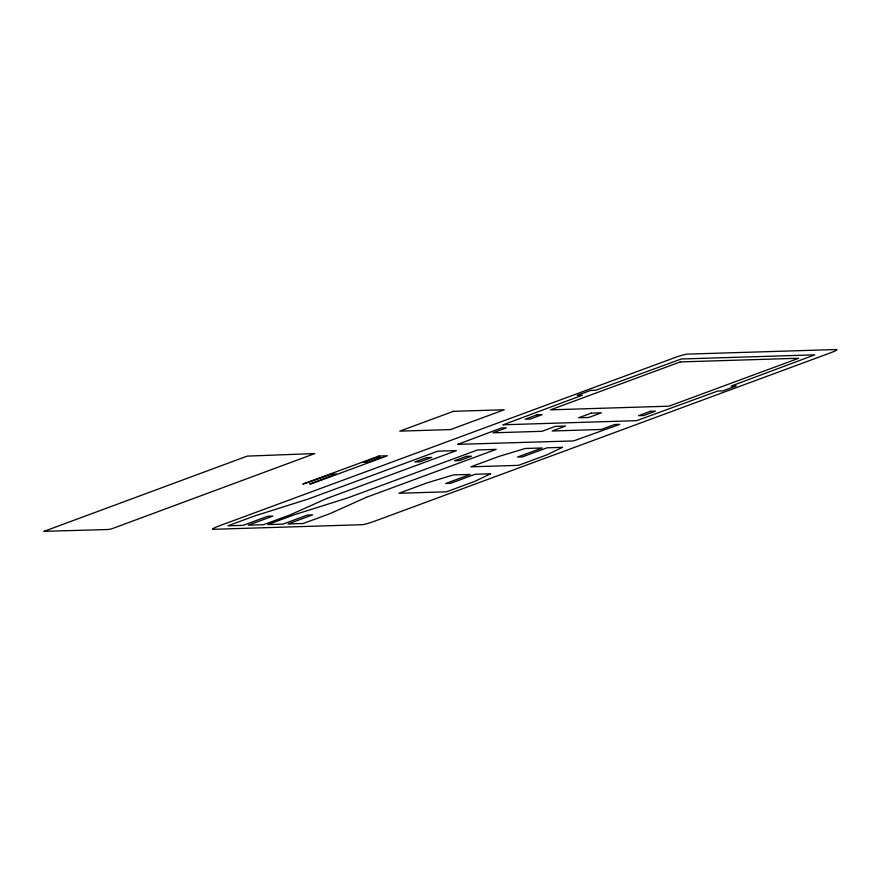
<?xml version="1.0" encoding="UTF-8"?>
<svg xmlns="http://www.w3.org/2000/svg" width="881" height="881" viewBox="0 0 881 881"><rect width="100%" height="100%" fill="white"/><g stroke="black" fill="none" stroke-linecap="round" stroke-linejoin="round"><path stroke-width="1.32" d="M44.072 531.331L108.66 529.492L111.667 528.831L314.814 453.561L247.198 456.116L44.072 531.331M457.933 444.354L573.597 440.918L619.739 424.367L614.663 424.521L601.238 429.476L552.156 430.996L565.58 426.03L555.426 426.349L542.002 431.305L492.931 432.824L506.355 427.858L501.278 428.023L457.977 444.299M503.172 424.785L636.633 420.666L717.696 391.054L722.772 390.9L736.197 385.933L731.12 386.098L814.76 354.845L681.277 358.996L595.743 390.272L590.666 390.426L577.242 395.382L582.319 395.228L503.172 424.785M490.563 473.791L474.914 481.323L446.524 491.807L398.928 493.272L427.318 482.788L453.341 474.936L470.256 474.419L445.643 483.504L450.51 483.35L475.123 474.264L490.563 473.791M562.485 447.339L546.826 454.871L518.435 465.355L470.839 466.82L499.23 456.336L525.252 448.484L542.178 447.966L517.565 457.052L522.422 456.898L547.035 447.812L562.485 447.339M326.631 498.536L290.345 514.801L263.496 524.713L248.266 525.186L272.857 516.101L267.78 516.255L243.189 525.34L227.959 525.814L254.807 515.892L308.02 499.109L437.791 451.182L456.402 450.609L326.631 498.536M366.397 497.313L330.111 513.579L303.262 523.49L288.032 523.964L312.623 514.878L307.546 515.033L282.955 524.118L267.725 524.58L294.573 514.669L347.786 497.886L477.557 449.96L496.168 449.376L366.397 497.313M453.451 411.317L399.754 431.15L450.521 429.587L504.218 409.753L453.451 411.317M378.918 456.028L302.844 484.121L331.388 474.154L336.465 474L309.616 483.911L311.312 483.856L387.376 455.763L378.918 456.028M376.132 457.624L363.269 462.382L368.346 462.217L381.209 457.47L376.132 457.624M675.088 357.532L218.653 526.1A10.076 1.013 -18.3 0 0 213.092 529.305L362.003 524.713A10.076 1.013 -18.3 0 0 374.337 521.299L830.772 352.73A10.076 1.013 -18.3 0 0 836.333 349.526L687.422 354.118A10.076 1.013 -18.3 0 0 675.088 357.532M537.08 414.797L525.197 419.191L530.274 419.026L542.156 414.643L537.08 414.797M680.275 361.915L550.504 409.841L668.954 406.185L798.726 358.259L680.275 361.915M426.657 457.58L414.775 461.974L419.852 461.82L431.734 457.426L426.657 457.58M466.423 456.358L454.541 460.752L459.618 460.587L471.5 456.204L466.423 456.358M591.228 413.123L578.641 417.77L588.794 417.462L601.382 412.815L591.228 413.123M650.453 411.295L638.571 415.689L643.648 415.535L655.53 411.141L650.453 411.295"/></g></svg>
